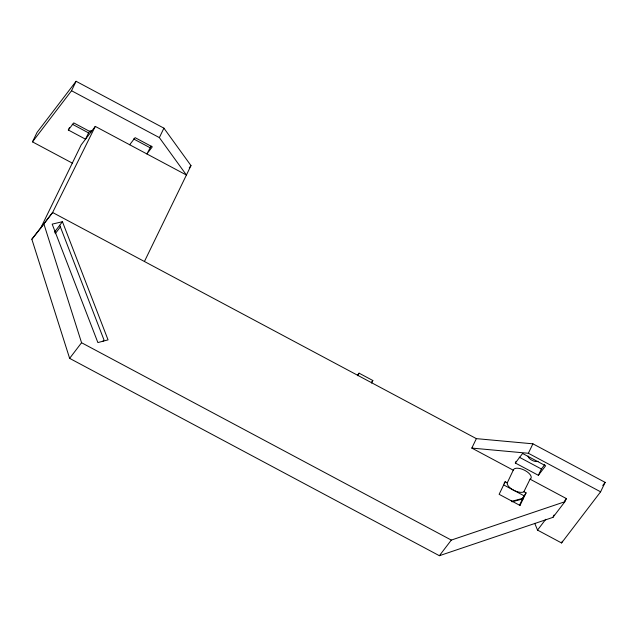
<?xml version="1.0" encoding="UTF-8"?>
<svg xmlns="http://www.w3.org/2000/svg" width="637" height="637" viewBox="0 0 637 637"><rect width="100%" height="100%" fill="white"/><g stroke="black" fill="none" stroke-linecap="round" stroke-linejoin="round"><path stroke-width="0.96" d="M507.259 482.83L507.163 483.069A9.778 4.395 25.7 0 0 513.462 490.14A9.778 4.395 25.7 0 0 523.773 491.939L530.064 479.167L530.836 478.578A9.778 4.395 25.7 0 0 524.944 470.44A9.778 4.395 25.7 0 0 513.637 469.397L507.259 482.83L505.189 481.723L504.106 483.149M72.491 163.215L32.487 141.876L37.042 132.424L76.082 81.289L163.908 128.156L190.989 165.604L144.432 261.496M32.487 141.876L71.535 90.741L76.082 81.289M90.366 130.521L88.559 132.894L85.525 139.192L68.326 130.012L69.465 127.647M91.712 130.513L90.948 132.09L73.757 122.909L68.326 130.012M151.12 146.064L146.884 153.939L152.307 146.836L135.108 137.656L129.685 144.758M530.064 479.167L566.389 498.588L564.868 501.733L552.94 517.363L439.379 555.711L69.632 358.36L31.85 239.241L40.68 228.134L81.186 144.87L95.287 126.405L186.442 175.048L159.361 137.608L163.908 128.156M357.843 375.742L359.077 373.171L372.836 380.512L371.602 383.084M513.318 470.233L471.818 448.082L476.365 438.638L532.914 443.822L605.15 482.368L600.603 491.82L561.555 542.955L537.532 530.095L534.738 523.319M505.189 481.723L499.129 494.32L519.999 505.459L526.066 492.863L524.004 491.764M515.325 463.011L522.595 453.488L545.638 465.79L538.369 475.306L515.325 463.011L516.081 461.435M471.818 448.082L528.368 453.273L532.914 443.822M511.312 500.849L512.005 501.231L522.587 498.429L526.066 492.863M538.369 475.306L541.402 469.007L544.754 464.612M552.94 517.363L554.079 514.999M561.555 542.955L562.383 541.235M95.287 126.405L52.616 212.503L40.68 228.134M537.532 530.095L545.75 519.29M31.85 239.241L52.616 212.503L476.365 438.638M54.4 232.218L62.434 221.7L108.051 339.871L97.883 342.571L52.178 224.136L62.434 221.7M55.18 233.731L60.499 226.756M189.229 167.905L190.989 165.604M69.632 358.36L81.56 342.73L43.778 223.619M102.796 341.448L103.974 339.903L59.727 225.251M357.453 375.297L359.077 373.171M371.753 381.929L372.836 380.512M439.379 555.711L451.307 540.088L564.868 501.733M522.587 498.429L523.128 497.72L519.513 505.229L519.999 505.459M564.597 500.929L566.389 498.588M602.745 485.521L605.15 482.368M512.005 501.805L523.495 498.755M71.535 90.741L159.361 137.608M133.579 138.922L149.918 147.641M72.22 124.175L88.559 132.894M528.368 453.273L600.603 491.82M519.211 457.167L541.402 469.007M503.891 485.028L523.893 495.705M81.56 342.73L451.307 540.088M538.074 461.307A5.868 2.636 25.7 0 1 531.887 460.225A5.868 2.636 25.7 0 1 528.113 455.988"/></g></svg>
